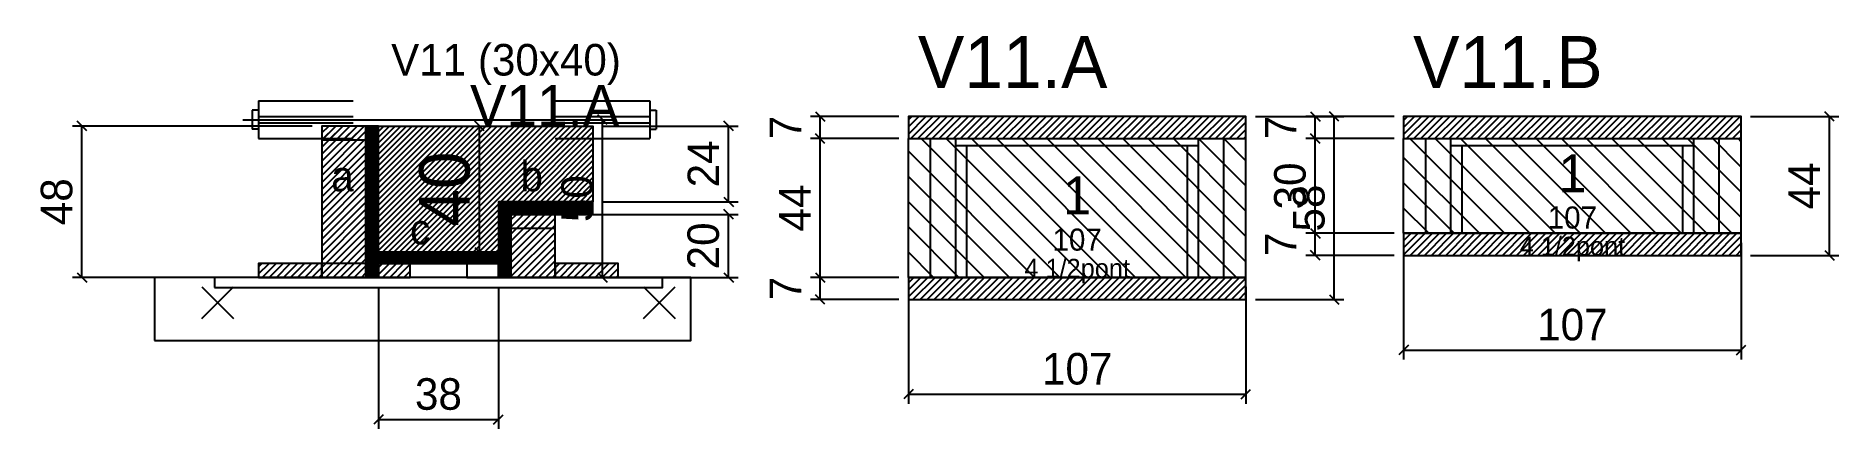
# Model space of a CAD drawing. Extents: x -69 to 503, y -92 to 32.
import ezdxf
from ezdxf.enums import TextEntityAlignment as Align

# ---------------------------------------------------------------- set-up
doc = ezdxf.new("R2010")
doc.units = 0
for name, color, linetype in [('5', 5, 'Continuous'), ('barrote', 126, 'Continuous'), ('CONCRETO', 251, 'Continuous'), ('COTA', 241, 'Continuous'), ('Cota Seção (2x)', 241, 'Continuous'), ('detalhes', 7, 'Continuous'), ('Hachura', 251, 'Continuous'), ('Madeira', 126, 'Continuous'), ('NOMENCLATURA', 7, 'Continuous'), ('Painéis', 200, 'Continuous'), ('presilha', 224, 'Continuous'), ('Reaproveitamento', 30, 'Continuous'), ('SARR_2.2x7', 40, 'Continuous'), ('SARR_3.5x7', 81, 'Continuous'), ('SCO-___-LAJ', 224, 'Continuous'), ('TENSOR', 224, 'Continuous'), ('texto', 7, 'Continuous'), ('Texto Seção', 7, 'Continuous')]:
    doc.layers.add(name, color=color, linetype=linetype)
doc.dimstyles.new('PAINEL', dxfattribs={"dimtxt": 10, "dimasz": 3, "dimexe": 3, "dimexo": 3, "dimgap": 3, "dimtad": 1, "dimblk": 'OBLIQUE', "dimblk1": 'OBLIQUE', "dimcen": 2.5, "dimclrd": 4, "dimclre": 4, "dimclrt": 240, "dimazin": 3, "dimtfac": 1, "dimtmove": 0, "dimatfit": 3})
doc.dimstyles.new('SECAO2X', dxfattribs={"dimtxt": 16, "dimasz": 3, "dimexe": 3, "dimexo": 3, "dimgap": 3, "dimtad": 1, "dimblk": 'OBLIQUE', "dimblk1": 'OBLIQUE', "dimcen": 2.5, "dimclrd": 4, "dimclre": 4, "dimclrt": 240, "dimazin": 3, "dimtfac": 1, "dimtmove": 0, "dimatfit": 3})

# ---------------------------------------------------------------- blocks, each defined once
blk = doc.blocks.new('_OBLIQUE')
at = {"color": 0, "linetype": 'BYBLOCK'}
blk.add_line((-0.5, -0.5), (0.5, 0.5), dxfattribs=at)

msp = doc.modelspace()

# ---------------------------------------------------------------- hatches: boundary and pattern name
at = {"layer": 'COTA'}
h = msp.add_hatch(dxfattribs=at)
h.set_pattern_fill('ANSI31', scale=0.5)
h.paths.add_polyline_path([(208, 0), (315, 0), (315, 7), (208, 7)])
h = msp.add_hatch(dxfattribs=at)
h.set_pattern_fill('ANSI31', scale=0.5)
h.paths.add_polyline_path([(365, 0), (472, 0), (472, 7), (365, 7)])
h = msp.add_hatch(dxfattribs=at)
h.set_pattern_fill('ANSI31', scale=0.4)
h.paths.add_polyline_path([(40, -36), (40, 4), (108, 4), (108, -20), (78, -20), (78, -36)])
h = msp.add_hatch(dxfattribs=at)
h.set_pattern_fill('ANSI31', scale=0.5)
h.paths.add_polyline_path([(365, -37), (472, -37), (472, -30), (365, -30)])
h = msp.add_hatch(dxfattribs=at)
h.set_pattern_fill('ANSI31', scale=0.5)
h.paths.add_polyline_path([(208, -51), (315, -51), (315, -44), (208, -44)])
at = {"layer": 'Hachura'}
h = msp.add_hatch(dxfattribs=at)
h.set_pattern_fill('ANSI31', scale=0.5)
h.paths.add_polyline_path([(22, -44), (36, -44), (36, 4), (22, 4)])
h = msp.add_hatch(dxfattribs=at)
h.set_pattern_fill('ANSI31', scale=0.5)
h.paths.add_polyline_path([(22, -0.4), (36, -0.4), (36, 4), (22, 4)])
h = msp.add_hatch(dxfattribs=at)
h.set_pattern_fill('SOLID')
h.paths.add_polyline_path([(36, -44), (40, -44), (40, 4), (36, 4)])
h = msp.add_hatch(dxfattribs=at)
h.set_pattern_fill('SOLID')
h.paths.add_polyline_path([(78, -24), (108, -24), (108, -20), (78, -20)])
h = msp.add_hatch(dxfattribs=at)
h.set_pattern_fill('SOLID')
h.paths.add_polyline_path([(78, -44), (82, -44), (82, -24), (78, -24)])
h = msp.add_hatch(dxfattribs=at)
h.set_pattern_fill('ANSI31', scale=0.5)
h.paths.add_polyline_path([(82, -44), (96, -44), (96, -24), (82, -24)])
h = msp.add_hatch(dxfattribs=at)
h.set_pattern_fill('ANSI31', scale=0.5)
h.paths.add_polyline_path([(82, -28.4), (96, -28.4), (96, -24), (82, -24)])
h = msp.add_hatch(dxfattribs=at)
h.set_pattern_fill('ANSI31', scale=0.5)
h.paths.add_polyline_path([(2, -44), (22, -44), (22, -39.6), (2, -39.6)])
h = msp.add_hatch(dxfattribs=at)
h.set_pattern_fill('SOLID')
h.paths.add_polyline_path([(40, -39.6), (78, -39.6), (78, -36), (40, -36)])
h = msp.add_hatch(dxfattribs=at)
h.set_pattern_fill('ANSI31', scale=0.5)
h.paths.add_polyline_path([(40, -44), (50, -44), (50, -39.6), (40, -39.6)])
h = msp.add_hatch(dxfattribs=at)
h.set_pattern_fill('ANSI31', scale=0.5)
h.paths.add_polyline_path([(96, -44), (116, -44), (116, -39.6), (96, -39.6)])

# ---------------------------------------------------------------- linework, layer by layer
for p, q in [((2, 12), (32, 12)), ((2, 12), (2, 0)), ((96, 12), (126, 12)), ((126, 12), (126, 0)), ((0, 9), (0, 3)), ((2, 9), (0, 9)), ((2, 7), (32, 7)), ((96, 7), (126, 7)), ((126, 9), (128, 9)), ((128, 9), (128, 3)), ((2, 3), (0, 3)), ((2, 5), (32, 5)), ((2, 0), (32, 0)), ((96, 5), (126, 5)), ((96, 0), (126, 0)), ((126, 3), (128, 3))]:
    msp.add_line(p, q)
at = {"layer": 'barrote'}
msp.add_lwpolyline([(-31, -64), (139, -64), (139, -44), (-31, -44)], close=True, dxfattribs=at)
at = {"layer": 'CONCRETO'}
msp.add_lwpolyline([(40, -36), (40, 4), (108, 4), (108, -20), (78, -20), (78, -36)], close=True, dxfattribs=at)
at = {"layer": 'Madeira'}
for points in [[(22, -44), (36, -44), (36, 4), (22, 4)], [(22, -0.4), (36, -0.4), (36, 4), (22, 4)], [(82, -44), (96, -44), (96, -24), (82, -24)], [(82, -28.4), (96, -28.4), (96, -24), (82, -24)], [(2, -44), (22, -44), (22, -39.6), (2, -39.6)], [(22, -44), (36, -44), (36, -39.6), (22, -39.6)], [(40, -44), (50, -44), (50, -39.6), (40, -39.6)], [(68, -44), (78, -44), (78, -39.6), (68, -39.6)], [(96, -44), (116, -44), (116, -39.6), (96, -39.6)]]:
    msp.add_lwpolyline(points, close=True, dxfattribs=at)
at = {"layer": 'Painéis'}
for p, q in [((208, 0), (315, 0)), ((208, -44), (208, 0)), ((315, -44), (315, 0)), ((365, 0), (472, 0)), ((365, -30), (365, 0)), ((472, -30), (472, 0)), ((365, -30), (472, -30)), ((208, -44), (315, -44))]:
    msp.add_line(p, q, dxfattribs=at)
for points in [[(36, -44), (40, -44), (40, 4), (36, 4)], [(78, -24), (108, -24), (108, -20), (78, -20)], [(78, -44), (82, -44), (82, -24), (78, -24)], [(40, -39.6), (78, -39.6), (78, -36), (40, -36)]]:
    msp.add_lwpolyline(points, close=True, dxfattribs=at)
at = {"layer": 'presilha'}
for p, q in [((-16, -57), (-6, -47)), ((-16, -47), (-6, -57)), ((124, -57), (134, -47)), ((124, -47), (134, -57))]:
    msp.add_line(p, q, dxfattribs=at)
at = {"layer": 'Reaproveitamento', "color": 30}
for p, q in [((256, -44), (212, 0)), ((264, -44), (220, 0)), ((272, -44), (228, 0)), ((280, -44), (236, 0)), ((288, -44), (244, 0)), ((296, -44), (252, 0)), ((304, -44), (260, 0)), ((312, -44), (268, 0)), ((315, -39), (276, 0)), ((315, -31), (284, 0)), ((315, -23), (292, 0)), ((315, -15), (300, 0)), ((315, -7), (308, 0)), ((397, -30), (367, 0)), ((405, -30), (375, 0)), ((413, -30), (383, 0)), ((421, -30), (391, 0)), ((429, -30), (399, 0)), ((437, -30), (407, 0)), ((445, -30), (415, 0)), ((453, -30), (423, 0)), ((461, -30), (431, 0)), ((469, -30), (439, 0)), ((472, -25), (447, 0)), ((472, -17), (455, 0)), ((472, -9), (463, 0)), ((472, -1), (471, 0)), ((248, -44), (208, -4)), ((389, -30), (365, -6)), ((240, -44), (208, -12)), ((381, -30), (365, -14)), ((232, -44), (208, -20)), ((373, -30), (365, -22)), ((224, -44), (208, -28)), ((365, -30), (365, -30)), ((216, -44), (208, -36)), ((208, -44), (208, -44))]:
    msp.add_line(p, q, dxfattribs=at)
at = {"layer": 'SARR_2.2x7'}
for p, q in [((215, -44), (215, 0)), ((308, -44), (308, 0)), ((372, -30), (372, 0)), ((465, -30), (465, 0)), ((223, -2.2), (300, -2.2)), ((380, -2.2), (457, -2.2))]:
    msp.add_line(p, q, dxfattribs=at)
at = {"layer": 'SARR_3.5x7'}
for p, q in [((223, -44), (223, 0)), ((300, -44), (300, 0)), ((380, -30), (380, 0)), ((457, -30), (457, 0)), ((226.5, -44), (226.5, -2.2)), ((296.5, -44), (296.5, -2.2)), ((383.5, -30), (383.5, -2.2)), ((453.5, -30), (453.5, -2.2)), ((380, -30), (383.5, -30)), ((453.5, -30), (457, -30)), ((223, -44), (226.5, -44)), ((296.5, -44), (300, -44))]:
    msp.add_line(p, q, dxfattribs=at)
at = {"layer": 'SCO-___-LAJ'}
for points in [[(208, 0), (315, 0), (315, 7), (208, 7)], [(365, 0), (472, 0), (472, 7), (365, 7)], [(365, -37), (472, -37), (472, -30), (365, -30)], [(-12, -47.2), (130, -47.2), (130, -44), (-12, -44)], [(208, -51), (315, -51), (315, -44), (208, -44)]]:
    msp.add_lwpolyline(points, close=True, dxfattribs=at)
at = {"layer": 'TENSOR'}
msp.add_line((-3, 6), (106, 6), dxfattribs=at)

# ---------------------------------------------------------------- texts
at = {"layer": '5'}
for s, height, p in [('1', 12, (418.5, -11)), ('1', 12, (261.5, -18)), ('107', 7, (418.5, -25)), ('107', 7, (261.5, -32))]:
    msp.add_text(s, height=height, dxfattribs=at).set_placement(p, align=Align.MIDDLE_CENTER)
at = {"layer": 'detalhes'}
for s, p in [('a', (25, -16.7)), ('b', (85, -16.7)), ('c', (50, -33.5))]:
    msp.add_text(s, height=9.6, dxfattribs=at).set_placement(p)
at = {"layer": 'NOMENCLATURA'}
for s, p in [('V11.A', (211, 16)), ('V11.B', (368, 16))]:
    msp.add_text(s, height=16.5, dxfattribs=at).set_placement(p)
at = {"layer": 'texto', "char_height": 6, "attachment_point": 5}
for insert in [(418.5, -35), (261.5, -42)]:
    msp.add_mtext('4 1/2pont', dxfattribs=dict(at, insert=insert))
at = {"layer": 'Texto Seção'}
for s, height, p in [('V11 (30x40)', 10, (44, 20)), ('V11.A', 13, (69, 4))]:
    msp.add_text(s, height=height, dxfattribs=at).set_placement(p)

# ---------------------------------------------------------------- dimensions: what is measured, and where the dimension line sits
at = {"layer": 'COTA'}
for base, p1, p2 in [((111, -44), (96, -44), (96, 6)), ((180, 0), (208, 0), (208, 7)), ((343, -51), (315, -51), (315, 7)), ((337, 0), (365, 0), (365, 7)), ((500, -37), (472, -37), (472, 7)), ((-54, -44), (2, -44), (22, 4)), ((151, -20), (108, -20), (108, 4)), ((180, -44), (208, -44), (208, 0)), ((337, -30), (365, -30), (365, 0)), ((151, -44), (96, -44), (96, -24)), ((337, -37), (365, -37), (365, -30)), ((180, -51), (208, -51), (208, -44))]:
    msp.add_linear_dim(base=base, p1=p1, p2=p2, angle=90, dimstyle='PAINEL', dxfattribs=at).render()
for base, p1, p2 in [((365, -67), (365, -30), (472, -30)), ((40, -89), (40, -44), (78, -44)), ((208, -81), (208, -44), (315, -44))]:
    msp.add_linear_dim(base=base, p1=p1, p2=p2, dimstyle='PAINEL', dxfattribs=at).render()
at = {"layer": 'Cota Seção (2x)'}
msp.add_linear_dim(base=(72, -36), p1=(40, -36), p2=(40, 4), angle=90, dimstyle='SECAO2X', dxfattribs=at).render()

doc.saveas('drawing.dxf')
